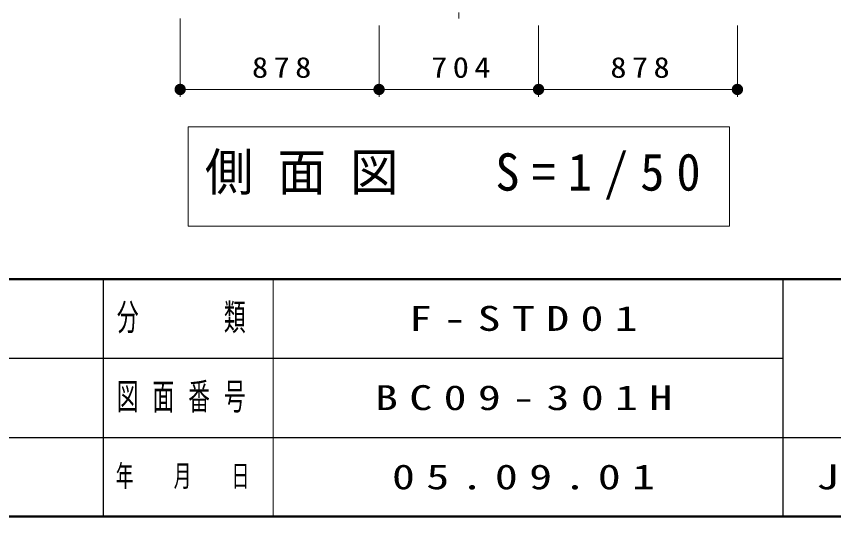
# Model space of a CAD drawing. Units: millimetres on the paper, scale 1:50. Extents: x -365 to 0, y -40 to 257.
# Drawn here: x -137.7 to -65.5, y 0 to 44.2 of the extents above; entities that cross this region are included whole.
import ezdxf

# ---------------------------------------------------------------- set-up
doc = ezdxf.new("R2010")
doc.units = ezdxf.units.MM
doc.linetypes.add('USER2', pattern=[6, 3, -1, 1, -1])
doc.layers.add('LY_1', color=7, linetype='Continuous', lineweight=13)
doc.styles.add('ＭＳ ゴシック', font='')
doc.styles.get('ＭＳ ゴシック').set_extended_font_data('MS Gothic')

# ---------------------------------------------------------------- blocks, each defined once
blk = doc.blocks.new('filled_dot')
at = {"color": 0, "linetype": 'Continuous', "lineweight": -2, "const_width": 1.25}
blk.add_lwpolyline([(-0.625, 0, 1), (0.625, 0, 1)], format="xyb", close=True, dxfattribs=at)

msp = doc.modelspace()

# ---------------------------------------------------------------- linework, layer by layer
at = {"layer": 'LY_1', "linetype": 'USER2'}
msp.add_line((-98.602, 96.559), (-98.602, 44.012), dxfattribs=at)
at = {"layer": 'LY_1'}
for p, q in [((-123.207, 44.012), (-123.207, 37.085)), ((-105.645, 43.412), (-105.645, 37.085)), ((-91.559, 43.412), (-91.559, 37.085)), ((-73.997, 43.412), (-73.997, 37.085)), ((-105.645, 37.752), (-123.207, 37.752)), ((-91.559, 37.752), (-105.645, 37.752)), ((-73.997, 37.752), (-91.559, 37.752)), ((-122.502, 34.457), (-122.502, 25.657)), ((-74.702, 34.457), (-122.502, 34.457)), ((-74.702, 25.657), (-74.702, 34.457)), ((-122.502, 25.657), (-74.702, 25.657)), ((-115, 21), (-115, 0))]:
    msp.add_line(p, q, dxfattribs=at)
at = {"layer": 'LY_1', "lineweight": 50}
for p, q in [((-365, 21), (0, 21)), ((-365, 0), (0, 0))]:
    msp.add_line(p, q, dxfattribs=at)
at = {"layer": 'LY_1', "lineweight": 25}
for p, q in [((-130, 21), (-130, 0)), ((-70, 21), (-70, 0)), ((-182.5, 14), (-70, 14)), ((-237.5, 7), (0, 7))]:
    msp.add_line(p, q, dxfattribs=at)

# ---------------------------------------------------------------- block references
at = {"layer": 'LY_1', "xscale": 0.4, "yscale": 0.4}
msp.add_blockref('filled_dot', (-123.207, 37.752), dxfattribs=at)
at = {"layer": 'LY_1', "xscale": 0.4, "yscale": 0.4, "rotation": 180}
for p in [(-105.645, 37.752), (-91.559, 37.752), (-73.997, 37.752)]:
    msp.add_blockref('filled_dot', p, dxfattribs=at)

# ---------------------------------------------------------------- texts
at = {"layer": 'LY_1', "style": 'ＭＳ ゴシック'}
for s, insert, char_height, attachment_point in [('\\T1.33;\\W1.15;878', (-114.009, 38.752), 1.833, 8), ('\\T1.33;\\W1.15;704', (-98.187, 38.752), 1.833, 8), ('\\T1.33;\\W1.15;878', (-82.362, 38.752), 1.833, 8), ('\\T1.5;\\W0.95;側面図\u3000S=1/50', (-98.602, 30.057), 3.299, 5), ('\\T1.64;\\W0.6;分\u3000\u3000類', (-122.5, 17.5), 2.346, 5), ('\\T1.5;\\W1.35;F-STD01', (-103, 17.5), 2.199, 4), ('\\T1.64;\\W0.6;図面番号', (-122.5, 10.5), 2.346, 5), ('\\T1.5;\\W1.35;BC09-301H', (-106, 10.5), 2.199, 4), ('\\T1.64;\\W0.6;年\u3000月\u3000日', (-122.5, 3.5), 1.906, 5), ('\\T1.5;\\W1.35;05.09.01', (-104.5, 3.5), 2.199, 4), ('\\T1.5;\\W1.35;JOB', (-62.5, 3.5), 2.199, 5)]:
    msp.add_mtext(s, dxfattribs=dict(at, insert=insert, char_height=char_height, attachment_point=attachment_point))

doc.saveas('drawing.dxf')
